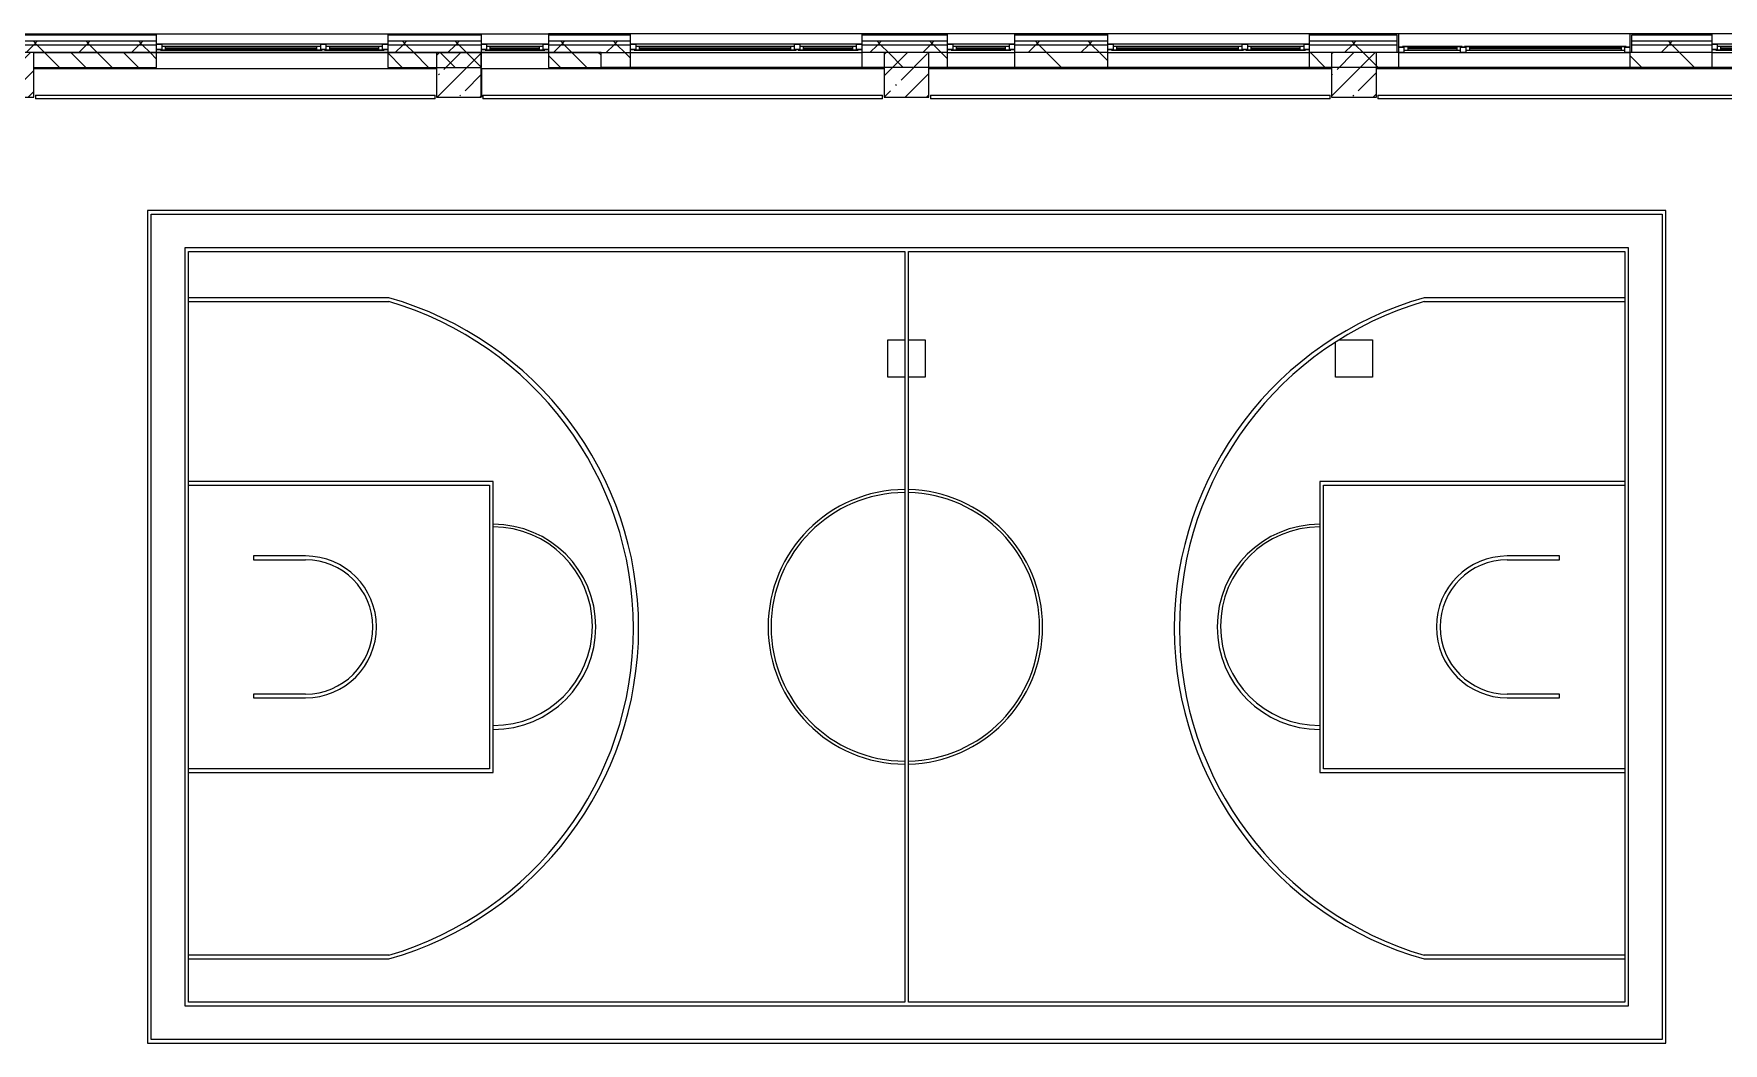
# Model space of a CAD drawing. Header units: millimetres. Extents: x 81633 to 280618, y -8553 to 29000.
# Drawn here: x 188262 to 210912, y 13824 to 27350 of the extents above; entities that cross this region are included whole.
import ezdxf

# ---------------------------------------------------------------- set-up
doc = ezdxf.new("R2010")
doc.units = ezdxf.units.MM
doc.linetypes.add('200_ШТРИХ__ш1_п0_6_', pattern=[800, 500, -300])
for name, color, linetype, lineweight in [('A-DETL-MBND-1', 7, '200_ШТРИХ__ш1_п0_6_', 9), ('A-GLAZ-3', 7, 'Continuous', 5), ('A-WALL', 7, 'Continuous', 9), ('A-WALL-2', 7, 'Continuous', 5), ('I-WALL-5', 7, 'Continuous', 5), ('S-COLS-2', 7, 'Continuous', 5)]:
    doc.layers.add(name, color=color, linetype=linetype, lineweight=lineweight)
doc.layers.add('A-FLOR-2', color=7, linetype='Continuous', lineweight=5, true_color=0xaaaaaa)
pattern_1 = [(45, (145501.93, 0), (-285.1231, 285.1231), []), (45, (145787.05, 0), (-285.1231, 285.1231), [504.031, -100.806, 16.764, -84.042])]
pattern_2 = [(45, (145501.93, 0), (-353.5534, 353.5534), []), (135, (145501.93, 0), (-353.5534, -353.5534), [])]

# ---------------------------------------------------------------- blocks, each defined once
blk = doc.blocks.new('BSC_Колонна _Прямоугольная - 600х600-V111-2_3_3_птичка')
at = {"layer": 'S-COLS-2'}
h = blk.add_hatch(dxfattribs=at)
h.set_pattern_fill('FP_94', color=256, style=0, pattern_type=2)
h.set_pattern_definition([(45, (-42460, -26800), (-285.123, 285.123), []), (45, (-42174.88, -26800), (-285.123, 285.123), [504.031, -100.806, 16.764, -84.042])])
h.paths.add_polyline_path([(-300, -300), (300, -300), (300, 300), (-300, 300), (-300, 143)])
for p, q in [((300, 300), (-300, 300)), ((-300, 300), (-300, -300)), ((300, -300), (300, 300)), ((-300, -300), (300, -300))]:
    blk.add_line(p, q, dxfattribs=at)
blk = doc.blocks.new('120_Окно_СКБ_2Ст - 120_Окно_СКБ_2Ст 2700х2500 _мал створка справа_ 2-23206922-2_3_3_птичка')
at = {"layer": 'A-GLAZ-3'}
for p, q in [((-1350, -75), (-1350, -5)), ((-1350, -5), (-1280, -5)), ((1350, -5), (-1350, -5)), ((-1280, -75), (-1350, -75)), ((-1350, -75), (-1300, -75)), ((-1280, -75), (-1300, -75)), ((-1300, -75), (-1300, -85)), ((-1300, -85), (470, -85)), ((470, -85), (-1300, -85)), ((-1280, -5), (-1280, -75)), ((450, -35), (-1280, -35)), ((-1280, -35), (-1280, -75)), ((-1230, -85), (-1230, -35)), ((-1230, -55), (400, -55)), ((400, -65), (-1230, -65)), ((400, -85), (400, -35)), ((450, -75), (450, -5)), ((450, -5), (520, -5)), ((450, -75), (450, -35)), ((520, -75), (450, -75)), ((470, -75), (450, -75)), ((470, -75), (500, -75)), ((470, -85), (470, -75)), ((520, -75), (500, -75)), ((500, -75), (500, -85)), ((500, -85), (1300, -85)), ((1300, -85), (500, -85)), ((520, -5), (520, -75)), ((1280, -35), (520, -35)), ((520, -35), (520, -75)), ((570, -85), (570, -35)), ((570, -55), (1230, -55)), ((1230, -65), (570, -65)), ((1230, -85), (1230, -35)), ((1280, -75), (1280, -5)), ((1280, -5), (1350, -5)), ((1280, -75), (1280, -35)), ((1350, -75), (1280, -75)), ((1300, -75), (1280, -75)), ((1300, -75), (1350, -75)), ((1300, -85), (1300, -75)), ((1350, -5), (1350, -75))]:
    blk.add_line(p, q, dxfattribs=at)
blk = doc.blocks.new('120_Окно_СКБ_2Ст - 120_Окно_СКБ_2Ст 3100х2500 _мал_створка слева_ 2-19089248-2_3_3_птичка')
at = {"layer": 'A-GLAZ-3'}
for p, q in [((-1550, -75), (-1550, -5)), ((-1550, -5), (-1480, -5)), ((1550, -5), (-1550, -5)), ((-1480, -75), (-1550, -75)), ((-1550, -75), (-1500, -75)), ((-1480, -75), (-1500, -75)), ((-1500, -75), (-1500, -85)), ((-1500, -85), (670, -85)), ((670, -85), (-1500, -85)), ((-1480, -5), (-1480, -75)), ((650, -35), (-1480, -35)), ((-1480, -35), (-1480, -75)), ((-1430, -85), (-1430, -35)), ((-1430, -55), (600, -55)), ((600, -65), (-1430, -65)), ((600, -85), (600, -35)), ((650, -75), (650, -5)), ((650, -5), (720, -5)), ((650, -75), (650, -35)), ((720, -75), (650, -75)), ((670, -75), (650, -75)), ((670, -75), (700, -75)), ((670, -85), (670, -75)), ((720, -75), (700, -75)), ((700, -75), (700, -85)), ((700, -85), (1500, -85)), ((1500, -85), (700, -85)), ((720, -5), (720, -75)), ((1480, -35), (720, -35)), ((720, -35), (720, -75)), ((770, -85), (770, -35)), ((770, -55), (1430, -55)), ((1430, -65), (770, -65)), ((1430, -85), (1430, -35)), ((1480, -75), (1480, -5)), ((1480, -5), (1550, -5)), ((1480, -75), (1480, -35)), ((1550, -75), (1480, -75)), ((1500, -75), (1480, -75)), ((1500, -75), (1550, -75)), ((1500, -85), (1500, -75)), ((1550, -5), (1550, -75))]:
    blk.add_line(p, q, dxfattribs=at)
blk = doc.blocks.new('120_Окно_СКБ_1Ст - 120_Окно_СКБ_1Ст 900х2500_h_-19906774-2_3_3_птичка')
at = {"layer": 'A-GLAZ-3'}
for p, q in [((-450, -75), (-450, -5)), ((-450, -5), (-380, -5)), ((450, -5), (-450, -5)), ((-380, -75), (-450, -75)), ((-450, -75), (-400, -75)), ((-380, -75), (-400, -75)), ((-400, -75), (-400, -85)), ((-400, -85), (400, -85)), ((400, -85), (-400, -85)), ((-380, -5), (-380, -75)), ((380, -35), (-380, -35)), ((-380, -35), (-380, -75)), ((-330, -85), (-330, -35)), ((-330, -55), (330, -55)), ((330, -65), (-330, -65)), ((330, -85), (330, -35)), ((380, -75), (380, -5)), ((380, -5), (450, -5)), ((380, -75), (380, -35)), ((450, -75), (380, -75)), ((400, -75), (380, -75)), ((400, -75), (450, -75)), ((400, -85), (400, -75)), ((450, -5), (450, -75))]:
    blk.add_line(p, q, dxfattribs=at)
blk = doc.blocks.new('120_Окно_СКБ_2Ст - 120_Окно_СКБ_2Ст 3100х2500 _мал_створка слева_-22274797-2_3_3_птичка')
at = {"layer": 'A-GLAZ-3'}
for p, q in [((-1550, 45), (-1550, 115)), ((-1550, 115), (-1480, 115)), ((1550, 115), (-1550, 115)), ((-1480, 45), (-1550, 45)), ((-1550, 45), (-1500, 45)), ((-1480, 45), (-1500, 45)), ((-1500, 45), (-1500, 35)), ((-1500, 35), (670, 35)), ((670, 35), (-1500, 35)), ((-1480, 115), (-1480, 45)), ((650, 85), (-1480, 85)), ((-1480, 85), (-1480, 45)), ((-1430, 35), (-1430, 85)), ((-1430, 65), (600, 65)), ((600, 55), (-1430, 55)), ((600, 35), (600, 85)), ((650, 45), (650, 115)), ((650, 115), (720, 115)), ((650, 45), (650, 85)), ((720, 45), (650, 45)), ((670, 45), (650, 45)), ((670, 45), (700, 45)), ((670, 35), (670, 45)), ((720, 45), (700, 45)), ((700, 45), (700, 35)), ((700, 35), (1500, 35)), ((1500, 35), (700, 35)), ((720, 115), (720, 45)), ((1480, 85), (720, 85)), ((720, 85), (720, 45)), ((770, 35), (770, 85)), ((770, 65), (1430, 65)), ((1430, 55), (770, 55)), ((1430, 35), (1430, 85)), ((1480, 45), (1480, 115)), ((1480, 115), (1550, 115)), ((1480, 45), (1480, 85)), ((1550, 45), (1480, 45)), ((1500, 45), (1480, 45)), ((1500, 45), (1550, 45)), ((1500, 35), (1500, 45)), ((1550, 115), (1550, 45))]:
    blk.add_line(p, q, dxfattribs=at)
blk = doc.blocks.new('BSC_Колонна _Прямоугольная - 500х500-33455413-2_3_3_птичка')
at = {"layer": 'A-DETL-MBND-1'}
for p, q in [((-250, 250), (-23, 250)), ((-250, -250), (-250, 250)), ((27, 250), (250, 250)), ((250, 250), (250, -250)), ((-23, -250), (-250, -250)), ((250, -250), (27, -250))]:
    blk.add_line(p, q, dxfattribs=at)
blk = doc.blocks.new('BSC_Колонна _Прямоугольная - 500х500-V190-2_3_3_птичка')
at = {"layer": 'A-DETL-MBND-1'}
for p, q in [((-198, 250), (250, 250)), ((250, 250), (250, -250)), ((-250, -250), (-250, 216)), ((250, -250), (-250, -250))]:
    blk.add_line(p, q, dxfattribs=at)

msp = doc.modelspace()

# ---------------------------------------------------------------- hatches: boundary and pattern name
at = {"layer": 'A-WALL-2'}
h = msp.add_hatch(dxfattribs=at)
h.set_pattern_fill('FP_80', color=256, style=0, pattern_type=2)
h.set_pattern_definition(pattern_2)
h.paths.add_polyline_path([(230361.9, 27200), (230361.9, 27250), (225851.9, 27250), (225851.9, 27200), (226710.8, 27200)])
h.paths.add_polyline_path([(222546.9, 27200), (223351.9, 27200), (223351.9, 27250), (221841.9, 27250), (221841.9, 27200)])
h.paths.add_polyline_path([(211661.9, 27200), (213461.9, 27200), (213461.9, 27250), (211661.9, 27250)])
h.paths.add_polyline_path([(210055.1, 27200), (210761.9, 27200), (210761.9, 27250), (209681.9, 27250), (209681.9, 27200)])
h.paths.add_polyline_path([(218383, 27200), (219741.9, 27200), (219741.9, 27250), (214361.9, 27250), (214361.9, 27200), (216301, 27200)])
h.paths.add_polyline_path([(199362.1, 27200), (200511.8, 27200), (200511.8, 27250), (199362.1, 27250)])
h.paths.add_polyline_path([(195481.4, 27200), (196262.1, 27200), (196262.1, 27250), (195162.2, 27250), (195162.2, 27200)])
h.paths.add_polyline_path([(201411.8, 27200), (202661.9, 27200), (202661.9, 27250), (201411.8, 27250)])
h.paths.add_polyline_path([(206257.1, 27200), (206541.9, 27200), (206541.9, 27250), (205361.9, 27250), (205361.9, 27200), (205891.2, 27200)])
h.paths.add_polyline_path([(193399.4, 27200), (194262.2, 27200), (194262.2, 27250), (193008.9, 27250), (193008.9, 27200)])
h.paths.add_polyline_path([(189235.5, 27200), (189908.9, 27200), (189908.9, 27250), (187511.9, 27250), (187511.9, 27200), (187561.9, 27200)])
h = msp.add_hatch(dxfattribs=at)
h.set_pattern_fill('FP_80', color=256, style=0, pattern_type=2)
h.set_pattern_definition(pattern_2)
h.paths.add_polyline_path([(229701.9, 27100), (230361.9, 27100), (230361.9, 27200), (225851.9, 27200), (225851.9, 27100), (226710.8, 27100)])
h.paths.add_polyline_path([(210761.9, 27100), (210761.9, 27200), (209681.9, 27200), (209681.9, 27100), (210457.1, 27100)])
h.paths.add_polyline_path([(212137.1, 27100), (213461.9, 27100), (213461.9, 27200), (211661.9, 27200), (211661.9, 27100)])
h.paths.add_polyline_path([(223351.9, 27100), (223351.9, 27200), (221841.9, 27200), (221841.9, 27100), (222751.9, 27100)])
h.paths.add_polyline_path([(215811.9, 27100), (219741.9, 27100), (219741.9, 27200), (214361.9, 27200), (214361.9, 27100)])
h.paths.add_polyline_path([(206541.9, 27100), (206541.9, 27200), (205361.9, 27200), (205361.9, 27100), (206257.1, 27100)])
h.paths.add_polyline_path([(201727.3, 27100), (202661.9, 27100), (202661.9, 27200), (201411.8, 27200), (201411.8, 27100)])
h.paths.add_polyline_path([(199645.3, 27100), (200511.8, 27100), (200511.8, 27200), (199362.1, 27200), (199362.1, 27100)])
h.paths.add_polyline_path([(187561.9, 27100), (189908.9, 27100), (189908.9, 27200), (187561.9, 27200)])
h.paths.add_polyline_path([(195866.7, 27100), (196262.1, 27100), (196262.1, 27200), (195162.2, 27200), (195162.2, 27100), (195481.4, 27100)])
h.paths.add_polyline_path([(193399.4, 27100), (194262.2, 27100), (194262.2, 27200), (193008.9, 27200), (193008.9, 27100)])
h = msp.add_hatch(dxfattribs=at)
h.set_pattern_fill('FP_90', color=256, style=0, pattern_type=2)
h.set_pattern_definition([(135, (145501.93, 0), (-176.7767, -176.7767), [])])
h.paths.add_polyline_path([(194262.2, 26900), (194262.2, 27100), (193008.9, 27100), (193008.9, 26900), (193399.4, 26900)])
h.paths.add_polyline_path([(189908.9, 26900), (189908.9, 27100), (188261.9, 27100), (188261.9, 26900), (189235.5, 26900)])
h.paths.add_polyline_path([(195162.2, 26900), (195866.7, 26900), (195866.7, 27100), (195162.2, 27100), (195162.2, 26943.4)])
at = {"layer": 'I-WALL-5'}
h = msp.add_hatch(dxfattribs=at)
h.set_pattern_fill('FP_91', color=256, style=0, pattern_type=2)
h.set_pattern_definition([(135, (145501.93, 0), (-353.5534, -353.5534), [])])
h.paths.add_polyline_path([(226151.9, 26900), (226151.9, 27100), (225851.9, 27100), (225851.9, 26900)])
h.paths.add_polyline_path([(226651.9, 26900), (229701.9, 26900), (229701.9, 27100), (226651.9, 27100), (226651.9, 26943.4)])
h.paths.add_polyline_path([(219541.9, 26900), (219741.9, 26900), (219741.9, 27100), (219541.9, 27100), (219541.9, 26943.4)])
h.paths.add_polyline_path([(218383, 26900), (219041.9, 26900), (219041.9, 27100), (216311.9, 27100), (216311.9, 26900)])
h.paths.add_polyline_path([(222251.9, 26900), (222251.9, 27100), (221841.9, 27100), (221841.9, 26900)])
h.paths.add_polyline_path([(215260, 26900), (215811.9, 26900), (215811.9, 27100), (214361.9, 27100), (214361.9, 26900)])
h.paths.add_polyline_path([(213461.9, 26900), (213461.9, 27100), (212261.9, 27100), (212261.9, 26900)])
h.paths.add_polyline_path([(222751.9, 26900), (223351.9, 26900), (223351.9, 27100), (222751.9, 27100), (222751.9, 26943.4)])
h.paths.add_polyline_path([(209966.7, 26900), (210761.9, 26900), (210761.9, 27100), (209661.9, 27100), (209661.9, 26900)])
h.paths.add_polyline_path([(206561.9, 26900), (206561.9, 27100), (205361.9, 27100), (205361.9, 26900), (205891.2, 26900)])
h.paths.add_polyline_path([(201411.8, 26900), (202661.9, 26900), (202661.9, 27100), (201411.8, 27100), (201411.8, 26943.4)])
h.paths.add_polyline_path([(199362.1, 26900), (200511.8, 26900), (200511.8, 27100), (199362.1, 27100), (199362.1, 26943.4)])
h.paths.add_polyline_path([(195866.7, 26900), (196262.1, 26900), (196262.1, 27100), (195866.7, 27100), (195866.7, 26943.4)])
at = {"layer": 'S-COLS-2'}
h = msp.add_hatch(dxfattribs=at)
h.set_pattern_fill('FP_88', color=256, style=0, pattern_type=2)
h.set_pattern_definition(pattern_1)
h.paths.add_polyline_path([(194261.9, 26500), (194261.9, 27100), (193661.9, 27100), (193661.9, 26500)])
h = msp.add_hatch(dxfattribs=at)
h.set_pattern_fill('FP_88', color=256, style=0, pattern_type=2)
h.set_pattern_definition(pattern_1)
h.paths.add_polyline_path([(200261.9, 26500), (200261.9, 27100), (199661.9, 27100), (199661.9, 26500)])
h = msp.add_hatch(dxfattribs=at)
h.set_pattern_fill('FP_88', color=256, style=0, pattern_type=2)
h.set_pattern_definition(pattern_1)
h.paths.add_polyline_path([(206261.9, 26500), (206261.9, 27100), (205661.9, 27100), (205661.9, 26500), (205891.2, 26500)])

# ---------------------------------------------------------------- linework, layer by layer
at = {"layer": 'A-FLOR-2'}
for p, q in [((188281.9, 26880), (188261.9, 26880)), ((194262.2, 26880), (194262.2, 26500)), ((210141.9, 24981.3), (189785.6, 24981.3)), ((189785.6, 24981.3), (189785.6, 13824.4)), ((189835.6, 13874.4), (189835.6, 24931.3)), ((189835.6, 24931.3), (210091.9, 24931.3)), ((210091.9, 24931.3), (210091.9, 13874.4)), ((210141.9, 13824.4), (210141.9, 24981.3)), ((209641.9, 24481.3), (190285.6, 24481.3)), ((190285.6, 24481.3), (190285.6, 14324.4)), ((209641.9, 14324.4), (209641.9, 24481.3)), ((190335.6, 14374.4), (190335.6, 24431.3)), ((190335.6, 24431.3), (199938.7, 24431.3)), ((199938.7, 24431.3), (199938.7, 14374.4)), ((199988.7, 14374.4), (199988.7, 24431.3)), ((199988.7, 24431.3), (209591.9, 24431.3)), ((209591.9, 24431.3), (209591.9, 14374.4)), ((193021.6, 23812.8), (190331.9, 23812.8)), ((190331.9, 23812.8), (190331.9, 23762.8)), ((209591.9, 23812.8), (206902.2, 23812.8)), ((190331.9, 23762.8), (193021.6, 23762.8)), ((206902.2, 23762.8), (209591.9, 23762.8)), ((194421.6, 21352.8), (190331.9, 21352.8)), ((190331.9, 21352.8), (190331.9, 21302.8)), ((190331.9, 21302.8), (194371.6, 21302.8)), ((194371.6, 21302.8), (194371.6, 17502.8)), ((194421.6, 17452.8), (194421.6, 21352.8)), ((205502.2, 21352.8), (205502.2, 17452.8)), ((209591.9, 21352.8), (205502.2, 21352.8)), ((205552.2, 17502.8), (205552.2, 21302.8)), ((205552.2, 21302.8), (209591.9, 21302.8)), ((191206.9, 20352.8), (191206.9, 20302.8)), ((191906.9, 20352.8), (191206.9, 20352.8)), ((191206.9, 20302.8), (191906.9, 20302.8)), ((208716.9, 20352.8), (208016.9, 20352.8)), ((208016.9, 20302.8), (208716.9, 20302.8)), ((208716.9, 20302.8), (208716.9, 20352.8)), ((191906.9, 18502.8), (191206.9, 18502.8)), ((191206.9, 18502.8), (191206.9, 18452.8)), ((191206.9, 18452.8), (191906.9, 18452.8)), ((208716.9, 18502.8), (208016.9, 18502.8)), ((208016.9, 18452.8), (208716.9, 18452.8)), ((208716.9, 18452.8), (208716.9, 18502.8)), ((194371.6, 17502.8), (190331.9, 17502.8)), ((190331.9, 17502.8), (190331.9, 17452.8)), ((190331.9, 17452.8), (194421.6, 17452.8)), ((205502.2, 17452.8), (209591.9, 17452.8)), ((209591.9, 17502.8), (205552.2, 17502.8)), ((193021.6, 15002.8), (190331.9, 15002.8)), ((190331.9, 15002.8), (190331.9, 14952.8)), ((190331.9, 14952.8), (193021.6, 14952.8)), ((209591.9, 15002.8), (206902.2, 15002.8)), ((206902.2, 14952.8), (209591.9, 14952.8)), ((190285.6, 14324.4), (209641.9, 14324.4)), ((199938.7, 14374.4), (190335.6, 14374.4)), ((209591.9, 14374.4), (199988.7, 14374.4)), ((189785.6, 13824.4), (210141.9, 13824.4)), ((210091.9, 13874.4), (189835.6, 13874.4))]:
    msp.add_line(p, q, dxfattribs=at)
for centre, radius, start, end in [((191766.9, 19382.8), 4604.2, 285.81331, 74.18669), ((208156.9, 19382.8), 4604.2, 105.81331, 254.18669), ((191737.4, 19382.8), 4564.4, 286.34112, 73.65888), ((208186.5, 19382.8), 4564.4, 106.34112, 253.65888), ((199947.1, 19403.3), 1840, 90.26005, 180), ((199947.1, 19403.3), 1800, 90.26583, 180), ((199947.1, 19403.3), 1840, 0, 88.70133), ((199947.1, 19403.3), 1800, 0, 88.67247), ((194421.6, 19402.8), 1375, 270, 90), ((194421.6, 19411.7), 1330, 270, 90), ((205502.2, 19402.8), 1375, 90, 270), ((205502.2, 19411.7), 1330, 90, 270), ((191906.9, 19402.8), 950, 270, 90), ((191906.9, 19402.8), 900, 270, 90), ((208016.9, 19402.8), 950, 90, 270), ((208016.9, 19402.8), 900, 90, 270), ((199947.1, 19403.3), 1840, 180, 269.73995), ((199947.1, 19403.3), 1800, 180, 269.73417), ((199947.1, 19403.3), 1800, 271.32753, 360), ((199947.1, 19403.3), 1840, 271.29867, 360)]:
    msp.add_arc(centre, radius, start, end, dxfattribs=at)
at = {"layer": 'A-WALL'}
for p, q in [((189908.9, 27330), (187431.9, 27330)), ((189908.9, 27250), (187511.9, 27250)), ((189908.9, 27200), (187561.9, 27200)), ((194262.2, 27330), (193008.9, 27330)), ((194262.2, 27250), (193008.9, 27250)), ((194262.2, 27200), (193008.9, 27200)), ((196262.1, 27330), (195162.2, 27330)), ((196262.1, 27250), (195162.2, 27250)), ((196262.1, 27200), (195162.2, 27200)), ((200511.8, 27330), (199362.1, 27330)), ((200511.8, 27250), (199362.1, 27250)), ((200511.8, 27200), (199362.1, 27200)), ((202661.9, 27330), (201411.8, 27330)), ((202661.9, 27250), (201411.8, 27250)), ((202661.9, 27200), (201411.8, 27200)), ((206541.9, 27330), (205361.9, 27330)), ((206541.9, 27250), (205361.9, 27250)), ((206541.9, 27200), (205361.9, 27200)), ((206541.9, 27100), (206541.9, 27330)), ((209681.9, 27330), (209681.9, 27100)), ((210761.9, 27330), (209681.9, 27330)), ((210761.9, 27250), (209681.9, 27250)), ((210761.9, 27200), (209681.9, 27200)), ((189908.9, 27100), (188261.9, 27100)), ((188261.9, 27100), (189908.9, 27100)), ((194262.2, 27100), (193008.9, 27100)), ((193008.9, 27100), (194262.2, 27100)), ((195866.7, 27100), (195162.2, 27100)), ((195162.2, 27100), (196262.1, 27100)), ((195866.7, 26900), (195866.7, 27100)), ((200511.8, 27100), (199362.1, 27100)), ((202661.9, 27100), (201411.8, 27100)), ((206561.9, 27100), (205361.9, 27100)), ((210761.9, 27100), (209661.9, 27100))]:
    msp.add_line(p, q, dxfattribs=at)
at = {"layer": 'A-WALL-2'}
for p, q in [((187411.9, 27350), (195162.2, 27350)), ((189908.9, 27100), (189908.9, 27350)), ((193008.9, 27350), (193008.9, 27100)), ((194262.2, 27100), (194262.2, 27350)), ((195162.2, 27350), (195162.2, 27100)), ((238811.9, 27350), (195162.2, 27350)), ((196262.1, 27100), (196262.1, 27350)), ((199362.1, 27350), (199362.1, 27100)), ((200511.8, 27100), (200511.8, 27350)), ((201411.8, 27350), (201411.8, 27100)), ((202661.9, 27100), (202661.9, 27350)), ((205361.9, 27350), (205361.9, 27100)), ((206561.9, 27100), (206561.9, 27350)), ((209661.9, 27350), (209661.9, 27100)), ((210761.9, 27100), (210761.9, 27350)), ((189908.9, 26900), (189908.9, 27100)), ((193008.9, 27100), (189908.9, 27100)), ((193008.9, 27100), (193008.9, 26900)), ((194262.2, 26900), (194262.2, 27100)), ((195162.2, 27100), (194262.2, 27100)), ((195162.2, 27100), (195162.2, 26900)), ((188261.9, 26900), (189908.9, 26900)), ((193008.9, 26900), (194262.2, 26900)), ((195162.2, 26900), (195866.7, 26900))]:
    msp.add_line(p, q, dxfattribs=at)
at = {"layer": 'I-WALL-5'}
for p, q in [((189908.9, 27100), (193008.9, 27100)), ((194262.2, 27100), (195162.2, 27100)), ((196262.1, 26900), (196262.1, 27100)), ((196262.1, 27100), (199362.1, 27100)), ((199362.1, 27100), (199362.1, 26900)), ((200511.8, 26900), (200511.8, 27100)), ((200511.8, 27100), (201411.8, 27100)), ((201411.8, 27100), (201411.8, 26900)), ((202661.9, 26900), (202661.9, 27100)), ((202661.9, 27100), (205361.9, 27100)), ((205361.9, 27100), (205361.9, 26900)), ((206561.9, 26900), (206561.9, 27100)), ((206561.9, 27100), (209661.9, 27100)), ((209661.9, 27100), (209661.9, 26900)), ((210761.9, 26900), (210761.9, 27100)), ((210761.9, 27100), (211641.9, 27100)), ((188281.9, 26900), (188281.9, 26880)), ((193661.9, 26880), (188281.9, 26880)), ((199661.9, 26880), (194261.9, 26880)), ((211661.9, 26900), (195866.7, 26900)), ((205661.9, 26880), (200261.9, 26880)), ((211641.9, 26880), (206261.9, 26880)), ((188282.9, 26530), (193641.9, 26530)), ((188282.9, 26530), (188282.9, 26480)), ((193641.9, 26480), (193641.9, 26530)), ((194283.2, 26529), (199640.9, 26529)), ((194283.2, 26529), (194283.2, 26479)), ((199640.9, 26479), (199640.9, 26529)), ((200281.9, 26529), (205641.9, 26529)), ((200281.9, 26529), (200281.9, 26479)), ((205641.9, 26479), (205641.9, 26529)), ((206282.9, 26529), (211661.9, 26529)), ((206282.9, 26529), (206282.9, 26479)), ((193641.9, 26480), (188282.9, 26480)), ((199640.9, 26479), (194283.2, 26479)), ((205641.9, 26479), (200281.9, 26479)), ((211662.4, 26479), (206282.9, 26479))]:
    msp.add_line(p, q, dxfattribs=at)
at = {"layer": 'S-COLS-2'}
for p, q in [((194261.9, 27100), (193661.9, 27100)), ((193661.9, 27100), (193661.9, 26500)), ((194261.9, 26500), (194261.9, 27100)), ((200261.9, 27100), (199661.9, 27100)), ((199661.9, 27100), (199661.9, 26500)), ((200261.9, 26500), (200261.9, 27100)), ((206261.9, 27100), (205661.9, 27100)), ((205661.9, 27100), (205661.9, 26500)), ((206261.9, 26500), (206261.9, 27100)), ((193661.9, 26500), (194261.9, 26500)), ((199661.9, 26500), (200261.9, 26500)), ((205661.9, 26500), (206261.9, 26500))]:
    msp.add_line(p, q, dxfattribs=at)

# ---------------------------------------------------------------- block references
at = {"layer": 'A-DETL-MBND-1'}
for name, p in [('BSC_Колонна _Прямоугольная - 500х500-33455413-2_3_3_птичка', (199961.9, 23000)), ('BSC_Колонна _Прямоугольная - 500х500-V190-2_3_3_птичка', (205961.9, 23000))]:
    msp.add_blockref(name, p, dxfattribs=at)
at = {"layer": 'A-GLAZ-3'}
for name, p in [('120_Окно_СКБ_2Ст - 120_Окно_СКБ_2Ст 3100х2500 _мал_створка слева_ 2-19089248-2_3_3_птичка', (191458.9, 27215)), ('120_Окно_СКБ_1Ст - 120_Окно_СКБ_1Ст 900х2500_h_-19906774-2_3_3_птичка', (194712.2, 27215)), ('120_Окно_СКБ_2Ст - 120_Окно_СКБ_2Ст 3100х2500 _мал_створка слева_ 2-19089248-2_3_3_птичка', (197812.1, 27215)), ('120_Окно_СКБ_1Ст - 120_Окно_СКБ_1Ст 900х2500_h_-19906774-2_3_3_птичка', (200961.8, 27215)), ('120_Окно_СКБ_2Ст - 120_Окно_СКБ_2Ст 2700х2500 _мал створка справа_ 2-23206922-2_3_3_птичка', (204011.9, 27215)), ('120_Окно_СКБ_1Ст - 120_Окно_СКБ_1Ст 900х2500_h_-19906774-2_3_3_птичка', (211211.9, 27215))]:
    msp.add_blockref(name, p, dxfattribs=at)
at = {"layer": 'A-GLAZ-3', "rotation": 180}
msp.add_blockref('120_Окно_СКБ_2Ст - 120_Окно_СКБ_2Ст 3100х2500 _мал_створка слева_-22274797-2_3_3_птичка', (208111.9, 27215), dxfattribs=at)
at = {"layer": 'S-COLS-2'}
msp.add_blockref('BSC_Колонна _Прямоугольная - 600х600-V111-2_3_3_птичка', (187961.9, 26800), dxfattribs=at)

doc.saveas('drawing.dxf')
